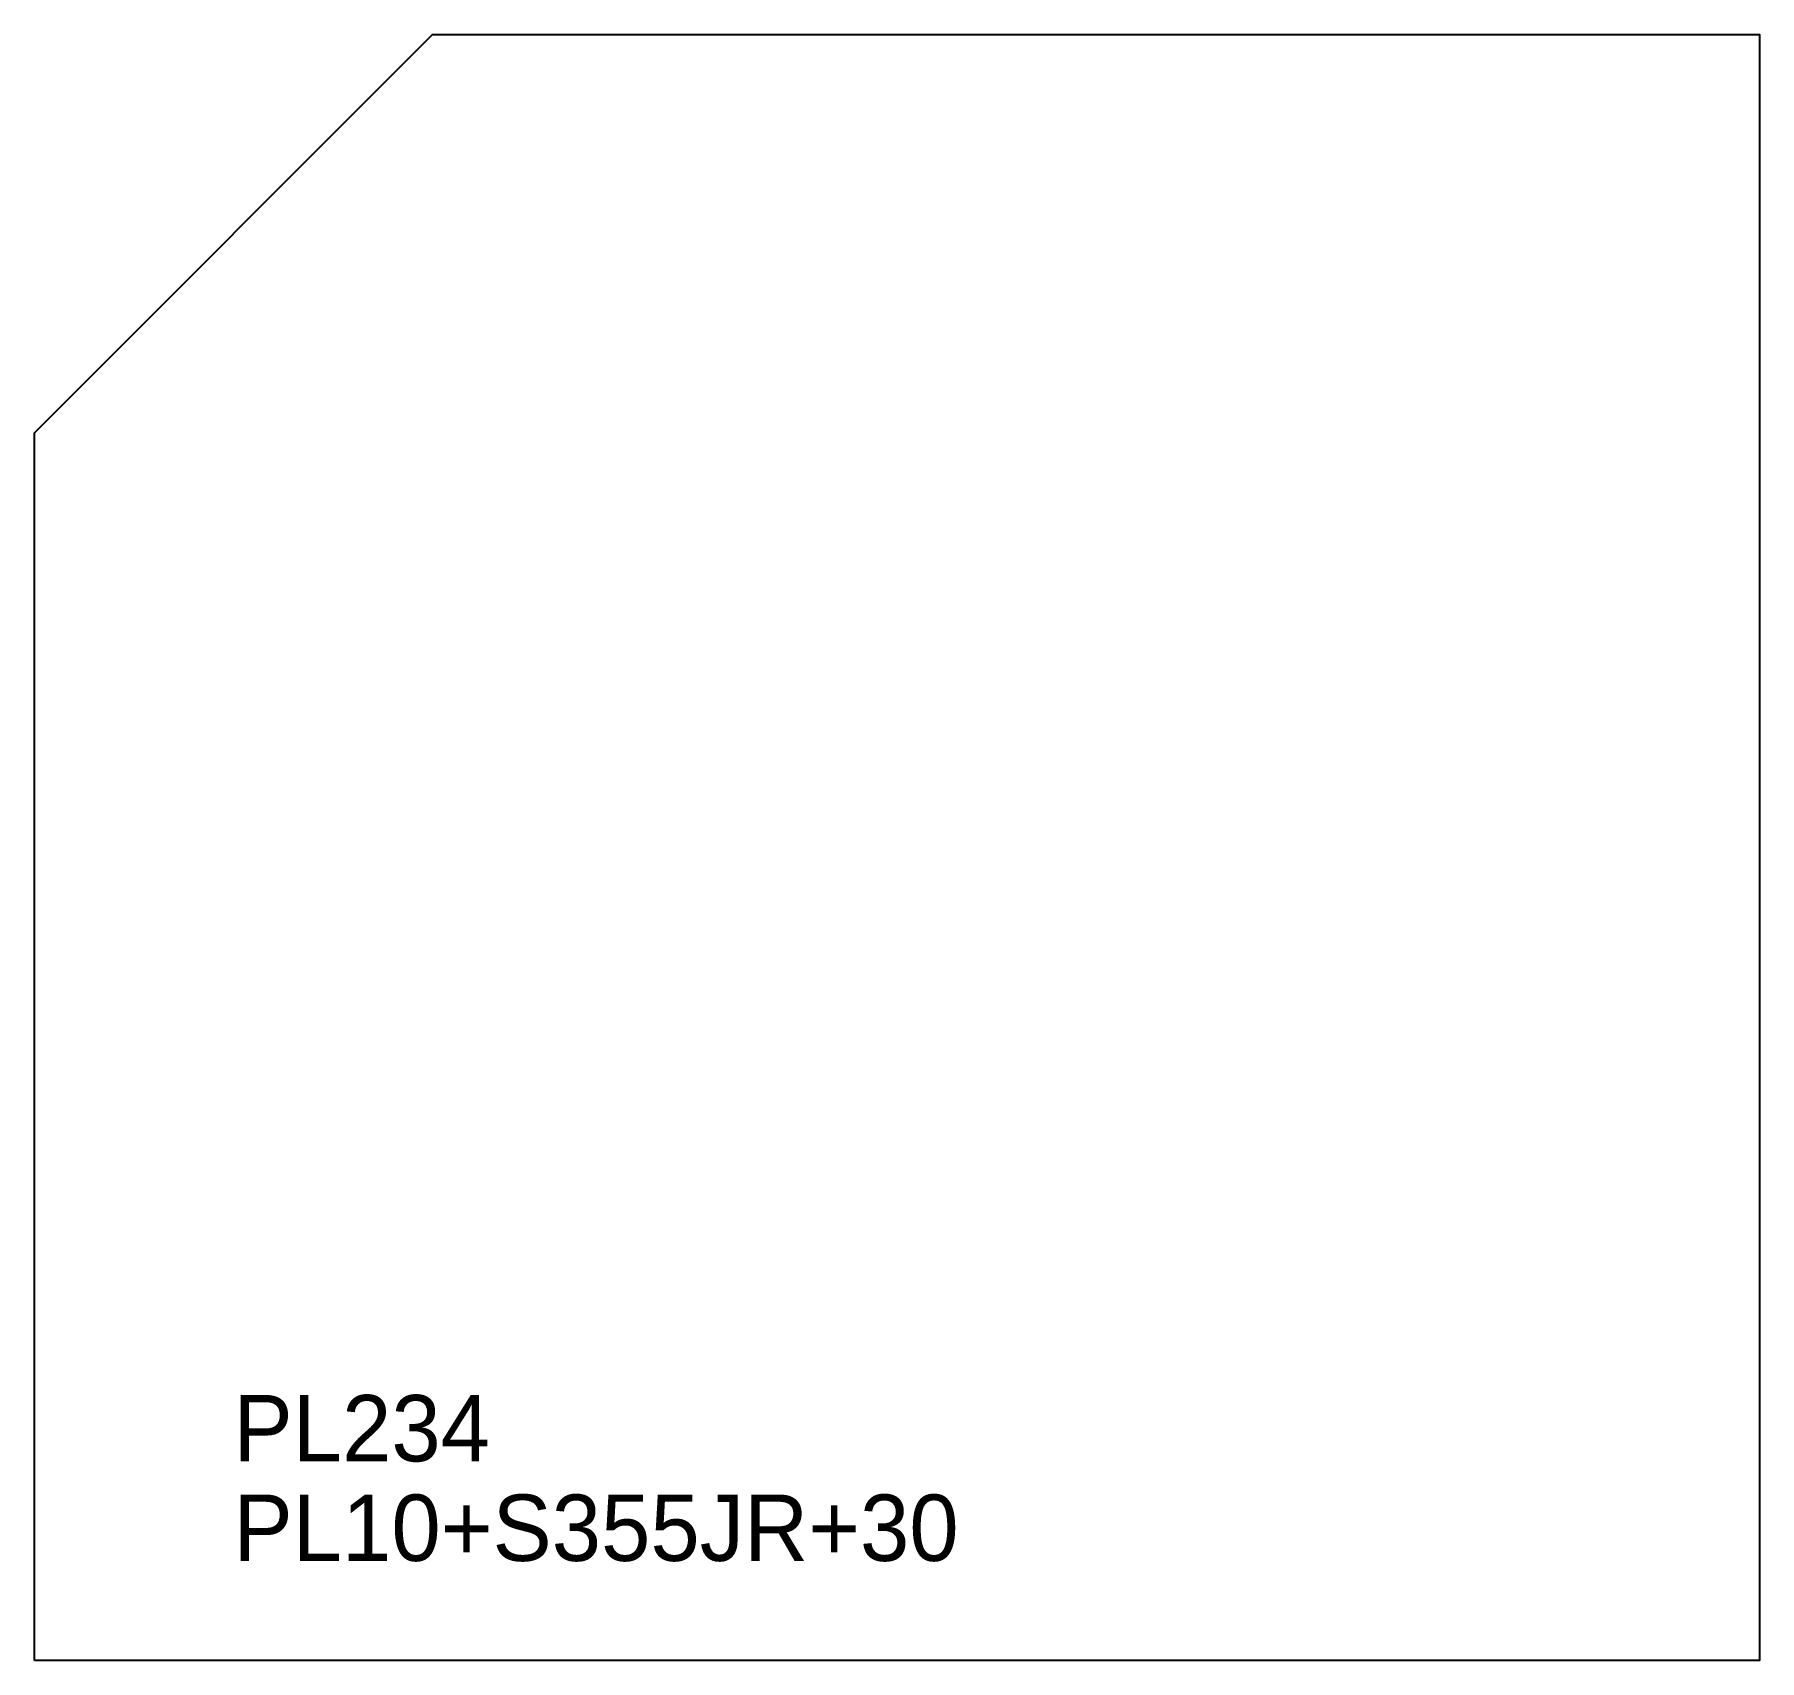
# Model space of a CAD drawing. Extents: x 0 to 260, y 0 to 245.
import ezdxf

# ---------------------------------------------------------------- set-up
doc = ezdxf.new("R2010")
doc.units = 0
for name, color, linetype in [('CUT', 7, 'CONTINUOUS'), ('SCRIBE', 3, 'CONTINUOUS'), ('TEXT', 7, 'CONTINUOUS')]:
    doc.layers.add(name, color=color, linetype=linetype)

msp = doc.modelspace()

# ---------------------------------------------------------------- linework, layer by layer
at = {"layer": 'CUT', "color": 7, "linetype": 'CONTINUOUS'}
msp.add_lwpolyline([(0, 0), (0, 185), (60, 245), (260, 245), (260, 0)], close=True, dxfattribs=at)

# ---------------------------------------------------------------- texts
at = {"layer": 'SCRIBE', "color": 3}
msp.add_text('PL234', height=10, dxfattribs=at).set_placement((30, 30))
at = {"layer": 'TEXT', "color": 7}
msp.add_text('PL10+S355JR+30', height=10, dxfattribs=at).set_placement((30, 15))

doc.saveas('drawing.dxf')
